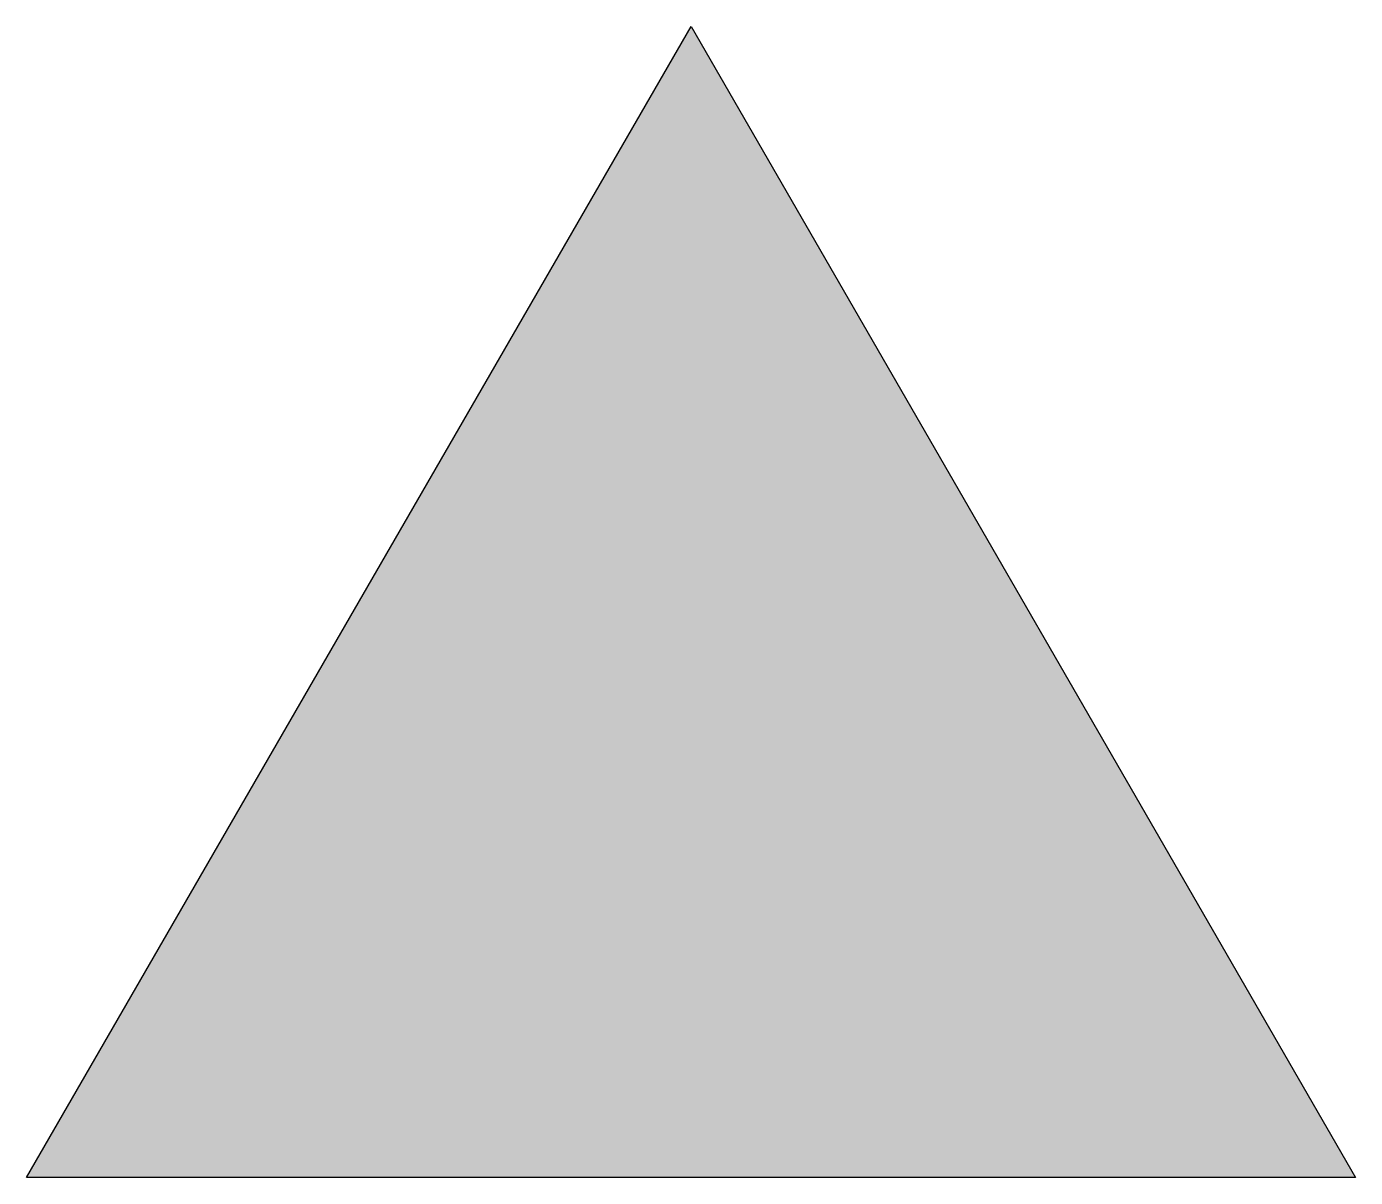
# Model space of a CAD drawing. Extents: x -1.73 to 1.73, y -1 to 2.
import ezdxf

# ---------------------------------------------------------------- set-up
doc = ezdxf.new("R2010")
doc.units = 0
doc.header["$LTSCALE"] = 0.01
doc.header["$MEASUREMENT"] = 0
doc.layers.get('0').update_dxf_attribs({"lineweight": 20})

msp = doc.modelspace()

# ---------------------------------------------------------------- hatches: boundary and pattern name
at = {"linetype": 'ByBlock', "lineweight": -2}
h = msp.add_hatch(color=0, dxfattribs=at)
h.dxf.hatch_style = 1
h.paths.add_polyline_path([(-1.732, -1), (1.732, -1), (0, 2)])

# ---------------------------------------------------------------- linework, layer by layer
at = {"color": 0, "linetype": 'ByBlock', "lineweight": -2}
msp.add_lwpolyline([(-1.732, -1), (0, 2), (1.732, -1)], close=True, dxfattribs=at)

doc.saveas('drawing.dxf')
